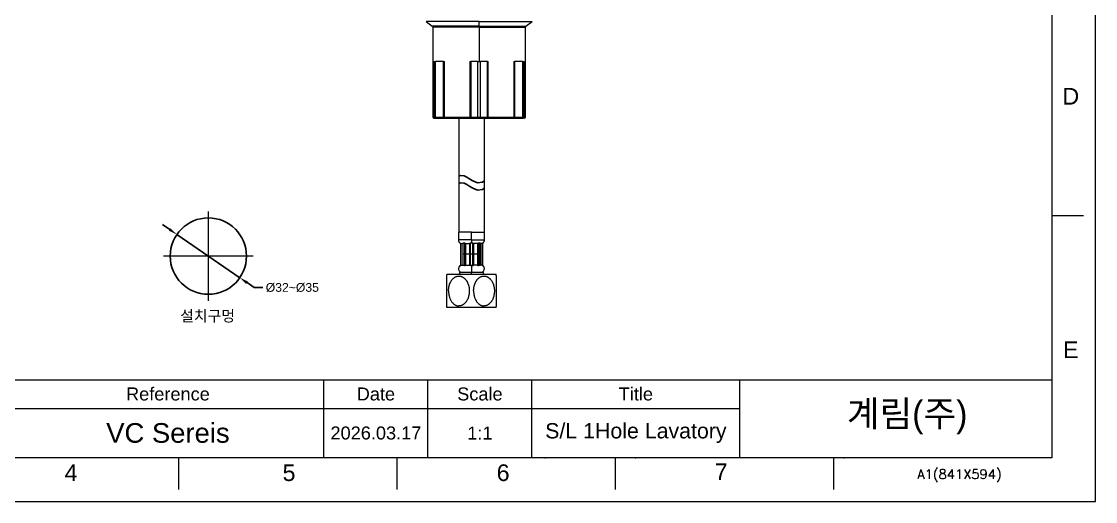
# Model space of a CAD drawing. Header units: millimetres. Extents: x 12315 to 13156, y 4989 to 5584.
# Drawn here: x 12663.3 to 13155.7, y 4989.2 to 5209.1 of the extents above; entities that cross this region are included whole.
import ezdxf

# ---------------------------------------------------------------- set-up
doc = ezdxf.new("R2010")
doc.units = ezdxf.units.MM
doc.linetypes.add('CENTERX2', pattern=[101.6, 63.5, -12.7, 12.7, -12.7])
for name, color, linetype, lineweight in [('CENTER', 1, 'CENTERX2', 15), ('DIM_', 5, 'Continuous', 9), ('FORM', 7, 'Continuous', 13)]:
    doc.layers.add(name, color=color, linetype=linetype, lineweight=lineweight)
doc.layers.add('TEXT', color=2, linetype='Continuous')
doc.styles.add('Arial Unicode MS', font='ARIALUNI.TTF')
doc.styles.add('ROMANS', font='romans')
doc.styles.get("Standard").update_dxf_attribs({"font": 'arial.ttf'})
doc.dimstyles.new('사본(2) STANDARD', dxfattribs={"dimscale": 0, "dimtxt": 4, "dimasz": 4, "dimexe": 1.25, "dimexo": 0.625, "dimgap": 1.5, "dimtad": 3, "dimtih": 1, "dimtoh": 1, "dimdec": 1, "dimzin": 9, "dimdsep": 46, "dimtxsty": 'Standard', "dimcen": 2.5, "dimclrd": 5, "dimclre": 5, "dimclrt": 5, "dimadec": 0, "dimazin": 0, "dimtfac": 1, "dimtdec": 1, "dimtmove": 0, "dimatfit": 3, "dimfxl": 1.25, "dimtfill": 1, "dimtolj": 1, "dimtzin": 0, "dimarcsym": 0})

# ---------------------------------------------------------------- blocks, each defined once
blk = doc.blocks.new('*D1')
at = {"layer": 'Defpoints', "color": 0, "transparency": 16777216}
for p in [(12734.53, 5111.49), (12763.38, 5091.69)]:
    blk.add_point(p, dxfattribs=at)
at = {"layer": 'DIM_', "color": 5, "lineweight": -2, "transparency": 16777216}
for p, q in [((12731.23, 5113.76), (12727.93, 5116.02)), ((12734.53, 5111.49), (12763.38, 5091.69)), ((12769.98, 5087.16), (12766.68, 5089.42)), ((12773.98, 5087.16), (12769.98, 5087.16))]:
    blk.add_line(p, q, dxfattribs=at)
at = {"layer": 'DIM_', "color": 5, "transparency": 16777216}
for points in [[(12731.61, 5114.31), (12730.85, 5113.21), (12734.53, 5111.49)], [(12767.06, 5089.97), (12766.3, 5088.87), (12763.38, 5091.69)]]:
    blk.add_solid(points, dxfattribs=at)
at = {"layer": 'DIM_', "color": 5, "transparency": 16777216, "insert": (12787.45, 5087.16), "char_height": 4, "attachment_point": 5, "bg_fill": 3, "box_fill_scale": 1.1, "bg_fill_color": 256, "bg_fill_true_color": 13158600, "bg_fill_transparency": 0}
blk.add_mtext('\\A1;%%C32~%%C35', dxfattribs=at)

msp = doc.modelspace()

# ---------------------------------------------------------------- linework, layer by layer
at = {"linetype": 'Continuous', "lineweight": 18}
for p, q in [((12848.77, 5209.07), (12851.63, 5206.87)), ((12851.83, 5206.47), (12851.83, 5165.22)), ((12894.33, 5165.22), (12894.33, 5206.47)), ((12894.52, 5206.87), (12897.38, 5209.07)), ((12852.39, 5190.72), (12853.02, 5190.72)), ((12852.39, 5190.72), (12852.39, 5165.22)), ((12856.78, 5190.72), (12853.02, 5190.72)), ((12856.78, 5190.72), (12857.16, 5190.72)), ((12868.85, 5190.72), (12869.27, 5190.72)), ((12872.46, 5190.72), (12869.27, 5190.72)), ((12872.46, 5190.72), (12873.69, 5190.72)), ((12876.89, 5190.72), (12873.69, 5190.72)), ((12876.89, 5190.72), (12877.31, 5190.72)), ((12889, 5190.72), (12889.37, 5190.72)), ((12893.14, 5190.72), (12889.37, 5190.72)), ((12893.14, 5190.72), (12893.76, 5190.72)), ((12893.76, 5165.22), (12893.76, 5190.72)), ((12852.33, 5164.72), (12852.89, 5164.72)), ((12852.89, 5164.72), (12853.21, 5164.72)), ((12853.21, 5164.72), (12856.97, 5164.72)), ((12856.97, 5164.72), (12857.53, 5164.72)), ((12857.53, 5164.72), (12868.95, 5164.72)), ((12863.83, 5164.71), (12863.83, 5123.13)), ((12868.95, 5164.72), (12869.57, 5164.72)), ((12869.57, 5164.72), (12872.77, 5164.72)), ((12872.77, 5164.72), (12873.39, 5164.72)), ((12873.39, 5164.72), (12876.58, 5164.72)), ((12875.33, 5164.71), (12875.33, 5123.13)), ((12876.58, 5164.72), (12877.21, 5164.72)), ((12877.21, 5164.72), (12888.62, 5164.72)), ((12888.62, 5164.72), (12889.19, 5164.72)), ((12889.19, 5164.72), (12892.95, 5164.72)), ((12892.95, 5164.72), (12893.26, 5164.72)), ((12893.83, 5164.72), (12893.26, 5164.72)), ((12863.83, 5123.13), (12863.83, 5120.62)), ((12875.33, 5123.13), (12875.33, 5120.62)), ((12863.83, 5120.62), (12863.83, 5112.6)), ((12875.33, 5120.62), (12875.33, 5112.6)), ((12869.58, 5112.6), (12863.6, 5112.6)), ((12863.6, 5112.6), (12863.6, 5109)), ((12869.58, 5112.6), (12875.56, 5112.6)), ((12875.56, 5109), (12875.56, 5112.6)), ((12864.51, 5107.48), (12864.51, 5097.28)), ((12864.54, 5107.48), (12864.51, 5107.48)), ((12864.76, 5107.4), (12865.55, 5107.4)), ((12865.6, 5107.46), (12865.6, 5097.3)), ((12866.4, 5107.48), (12865.64, 5107.48)), ((12866.79, 5107.4), (12868.7, 5107.4)), ((12869.58, 5107.48), (12869.04, 5107.48)), ((12870.12, 5107.48), (12869.58, 5107.48)), ((12872.37, 5107.4), (12870.46, 5107.4)), ((12873.52, 5107.48), (12872.76, 5107.48)), ((12873.56, 5097.3), (12873.56, 5107.46)), ((12874.4, 5107.4), (12873.61, 5107.4)), ((12874.62, 5107.48), (12874.65, 5107.48)), ((12874.65, 5097.28), (12874.65, 5107.48)), ((12869.62, 5102.46), (12865.6, 5102.46)), ((12873.56, 5102.46), (12869.62, 5102.46)), ((12864.54, 5097.28), (12864.51, 5097.28)), ((12864.76, 5097.36), (12865.55, 5097.36)), ((12866.4, 5097.28), (12865.64, 5097.28)), ((12866.79, 5097.36), (12868.7, 5097.36)), ((12869.58, 5097.28), (12869.04, 5097.28)), ((12870.12, 5097.28), (12869.58, 5097.28)), ((12872.37, 5097.36), (12870.46, 5097.36)), ((12873.52, 5097.28), (12872.76, 5097.28)), ((12874.4, 5097.36), (12873.61, 5097.36)), ((12874.62, 5097.28), (12874.65, 5097.28)), ((12880.83, 5093.1), (12858.33, 5093.1)), ((12869.63, 5094.1), (12864.08, 5094.1)), ((12864.08, 5094.1), (12864.08, 5093.1)), ((12875.08, 5094.1), (12869.63, 5094.1)), ((12875.08, 5093.1), (12875.08, 5094.1)), ((12880.83, 5078.1), (12858.33, 5078.1))]:
    msp.add_line(p, q, dxfattribs=at)
at = {"linetype": 'Continuous', "lineweight": 13}
for p, q in [((12873.08, 5209.07), (12848.77, 5209.07)), ((12873.08, 5206.87), (12851.63, 5206.87)), ((12873.08, 5206.47), (12851.83, 5206.47)), ((12873.08, 5206.87), (12873.08, 5209.07)), ((12873.08, 5209.07), (12897.38, 5209.07)), ((12873.08, 5206.47), (12873.08, 5206.87)), ((12873.08, 5206.87), (12894.52, 5206.87)), ((12873.08, 5206.47), (12873.08, 5190.72)), ((12873.08, 5206.47), (12894.33, 5206.47)), ((12853.02, 5165.22), (12853.02, 5190.72)), ((12856.78, 5165.22), (12856.78, 5190.72)), ((12857.16, 5165.22), (12857.16, 5190.72)), ((12868.85, 5190.72), (12868.85, 5165.22)), ((12869.27, 5190.72), (12869.27, 5165.22)), ((12872.46, 5165.22), (12872.46, 5190.72)), ((12873.69, 5165.22), (12873.69, 5190.72)), ((12876.89, 5165.22), (12876.89, 5190.72)), ((12877.31, 5165.22), (12877.31, 5190.72)), ((12889, 5190.72), (12889, 5165.22)), ((12889.37, 5190.72), (12889.37, 5165.22)), ((12893.14, 5165.22), (12893.14, 5190.72)), ((12852.39, 5165.22), (12851.83, 5165.22)), ((12852.39, 5165.22), (12853.02, 5165.22)), ((12853.02, 5165.22), (12856.78, 5165.22)), ((12856.78, 5165.22), (12857.16, 5165.22)), ((12857.16, 5165.22), (12868.85, 5165.22)), ((12868.85, 5165.22), (12869.27, 5165.22)), ((12869.27, 5165.22), (12872.46, 5165.22)), ((12872.46, 5165.22), (12873.69, 5165.22)), ((12873.69, 5165.22), (12876.89, 5165.22)), ((12876.89, 5165.22), (12877.31, 5165.22)), ((12877.31, 5165.22), (12889, 5165.22)), ((12889, 5165.22), (12889.37, 5165.22)), ((12889.37, 5165.22), (12893.14, 5165.22)), ((12893.76, 5165.22), (12893.14, 5165.22)), ((12894.33, 5165.22), (12893.76, 5165.22)), ((12869.58, 5109), (12869.58, 5112.6)), ((12869.58, 5109), (12863.6, 5109)), ((12864.54, 5107.48), (12864.54, 5097.28)), ((12864.62, 5107.44), (12864.62, 5097.31)), ((12864.76, 5107.4), (12864.76, 5097.36)), ((12865.55, 5107.4), (12865.55, 5097.36)), ((12865.64, 5107.48), (12865.64, 5097.28)), ((12866.4, 5107.48), (12866.4, 5097.28)), ((12866.54, 5107.44), (12866.54, 5097.31)), ((12866.79, 5107.4), (12866.79, 5097.36)), ((12868.7, 5107.4), (12868.7, 5097.36)), ((12868.92, 5107.44), (12868.92, 5097.31)), ((12869.04, 5107.48), (12869.04, 5097.28)), ((12869.58, 5109), (12869.58, 5107.48)), ((12869.58, 5109), (12875.56, 5109)), ((12870.12, 5107.48), (12870.12, 5097.28)), ((12870.24, 5107.44), (12870.24, 5097.31)), ((12870.46, 5107.4), (12870.46, 5097.36)), ((12872.37, 5107.4), (12872.37, 5097.36)), ((12872.62, 5107.44), (12872.62, 5097.31)), ((12872.76, 5107.48), (12872.76, 5097.28)), ((12873.52, 5107.48), (12873.52, 5097.28)), ((12873.61, 5107.4), (12873.61, 5097.36)), ((12874.4, 5107.4), (12874.4, 5097.36)), ((12874.54, 5107.44), (12874.54, 5097.31)), ((12874.62, 5107.48), (12874.62, 5097.28)), ((12869.58, 5097.28), (12869.58, 5094.1)), ((12869.63, 5093.1), (12869.63, 5094.1))]:
    msp.add_line(p, q, dxfattribs=at)
at = {"color": 7, "linetype": 'Continuous'}
for p, q in [((12864.57, 5138.51), (12863.83, 5138.16)), ((12866.19, 5138.32), (12864.57, 5138.51)), ((12867.5, 5137.71), (12866.19, 5138.32)), ((12868.83, 5136.88), (12867.5, 5137.71)), ((12870.18, 5136.04), (12868.83, 5136.88)), ((12872.38, 5135.16), (12870.18, 5136.04)), ((12875.33, 5136.04), (12874.7, 5135.47)), ((12863.83, 5134.78), (12864.57, 5135.13)), ((12864.57, 5135.13), (12866.19, 5134.95)), ((12866.19, 5134.95), (12867.5, 5134.33)), ((12867.5, 5134.33), (12868.83, 5133.51)), ((12868.83, 5133.51), (12870.18, 5132.67)), ((12870.18, 5132.67), (12872.38, 5131.78)), ((12874.7, 5135.47), (12872.38, 5135.16)), ((12872.38, 5131.78), (12874.7, 5132.1)), ((12874.7, 5132.1), (12875.33, 5132.67))]:
    msp.add_line(p, q, dxfattribs=at)
msp.add_circle((12748.95, 5101.59), 17.5)
at = {"linetype": 'Continuous', "lineweight": 18}
for centre, radius, start, end in [((12851.33, 5206.47), 0.5, 0, 52.4314), ((12894.83, 5206.47), 0.5, 127.5686, 180), ((12852.33, 5165.22), 0.5, 180, 270), ((12852.89, 5165.22), 0.5, 180, 270), ((12893.26, 5165.22), 0.5, 270, 0), ((12893.83, 5165.22), 0.5, 270, 0), ((12865.32, 5109), 1.72, 180, 242.0402), ((12873.84, 5109), 1.72, 297.9598, 0), ((12865.32, 5095.79), 1.69, 118.4679, 270), ((12873.84, 5095.79), 1.69, 270, 61.5321), ((12876.33, 5085.6), 19.5, 157.3801, 159.3736), ((12862.83, 5085.6), 19.5, 20.6264, 22.6199), ((12876.33, 5085.6), 19.5, 200.6264, 202.6199), ((12862.83, 5085.6), 19.5, 337.3801, 339.3736)]:
    msp.add_arc(centre, radius, start, end, dxfattribs=at)
at = {"linetype": 'Continuous', "lineweight": 13}
for centre, ratio, start_param, end_param in [((12853.21, 5165.22), 0.373927, 1.570796, 3.141593), ((12856.97, 5165.22), 0.373927, 1.570796, 3.141593), ((12857.53, 5165.22), 0.749194, 1.570796, 3.141593), ((12868.95, 5165.22), 0.199015, 1.570796, 3.141593), ((12869.57, 5165.22), 0.616239, 1.570796, 3.141593), ((12872.77, 5165.22), 0.616239, 1.570796, 3.141593), ((12873.39, 5165.22), 0.616239, 3.141593, 4.712389), ((12876.58, 5165.22), 0.616239, 3.141593, 4.712389), ((12877.21, 5165.22), 0.199015, 3.141593, 4.712389), ((12888.62, 5165.22), 0.749194, 3.141593, 4.712389), ((12889.19, 5165.22), 0.373927, 3.141593, 4.712389), ((12892.95, 5165.22), 0.373927, 3.141593, 4.712389)]:
    msp.add_ellipse(centre, major_axis=(0, 0.5), ratio=ratio, start_param=start_param, end_param=end_param, dxfattribs=at)
at = {"linetype": 'Continuous', "lineweight": 18}
for points, knots in [([(12864.62, 5107.44), (12864.61, 5107.45), (12864.6, 5107.45), (12864.58, 5107.46), (12864.57, 5107.46), (12864.56, 5107.47), (12864.55, 5107.47), (12864.54, 5107.47), (12864.54, 5107.48), (12864.54, 5107.48)], [0, 0, 0, 0, 0.25, 0.25, 0.5, 0.5, 0.75, 0.75, 1, 1, 1, 1]), ([(12864.76, 5107.4), (12864.76, 5107.4), (12864.75, 5107.4), (12864.74, 5107.4), (12864.73, 5107.4), (12864.72, 5107.41), (12864.72, 5107.41), (12864.7, 5107.41), (12864.68, 5107.42), (12864.65, 5107.43), (12864.63, 5107.44), (12864.62, 5107.44)], [0, 0, 0, 0, 0.25, 0.25, 0.375, 0.375, 0.5, 0.5, 0.75, 0.75, 1, 1, 1, 1]), ([(12865.61, 5107.42), (12865.61, 5107.42), (12865.61, 5107.42), (12865.61, 5107.41), (12865.61, 5107.41), (12865.6, 5107.4), (12865.59, 5107.4), (12865.58, 5107.4), (12865.57, 5107.4), (12865.56, 5107.4), (12865.56, 5107.4), (12865.55, 5107.4)], [0, 0, 0, 0, 0.151051, 0.151051, 0.320841, 0.320841, 0.660421, 0.660421, 0.83021, 0.83021, 1, 1, 1, 1]), ([(12865.64, 5107.48), (12865.63, 5107.48), (12865.62, 5107.47), (12865.61, 5107.47), (12865.61, 5107.47), (12865.61, 5107.47), (12865.6, 5107.47), (12865.6, 5107.46), (12865.6, 5107.46), (12865.6, 5107.46), (12865.6, 5107.46), (12865.6, 5107.46), (12865.6, 5107.46)], [0, 0, 0, 0, 0.3299, 0.3299, 0.49485, 0.49485, 0.6598, 0.82475, 0.82475, 0.9897, 0.9897, 1, 1, 1, 1]), ([(12866.54, 5107.44), (12866.52, 5107.45), (12866.51, 5107.45), (12866.49, 5107.46), (12866.48, 5107.46), (12866.45, 5107.47), (12866.44, 5107.47), (12866.42, 5107.47), (12866.41, 5107.48), (12866.4, 5107.48)], [0, 0, 0, 0, 0.25, 0.25, 0.5, 0.5, 0.75, 0.75, 1, 1, 1, 1]), ([(12866.79, 5107.4), (12866.77, 5107.4), (12866.75, 5107.4), (12866.72, 5107.4), (12866.71, 5107.4), (12866.69, 5107.41), (12866.68, 5107.41), (12866.65, 5107.41), (12866.62, 5107.42), (12866.58, 5107.43), (12866.56, 5107.44), (12866.54, 5107.44)], [0, 0, 0, 0, 0.25, 0.25, 0.375, 0.375, 0.5, 0.5, 0.75, 0.75, 1, 1, 1, 1]), ([(12868.92, 5107.44), (12868.91, 5107.44), (12868.89, 5107.43), (12868.87, 5107.42), (12868.86, 5107.42), (12868.84, 5107.41), (12868.84, 5107.41), (12868.81, 5107.4), (12868.79, 5107.4), (12868.76, 5107.4), (12868.75, 5107.4), (12868.72, 5107.4), (12868.71, 5107.4), (12868.7, 5107.4)], [0, 0, 0, 0, 0.25, 0.25, 0.375, 0.375, 0.5, 0.5, 0.75, 0.75, 0.875, 0.875, 1, 1, 1, 1]), ([(12869.04, 5107.48), (12869.03, 5107.48), (12869.02, 5107.47), (12869, 5107.47), (12868.99, 5107.47), (12868.98, 5107.47), (12868.97, 5107.47), (12868.96, 5107.46), (12868.95, 5107.46), (12868.94, 5107.46), (12868.93, 5107.45), (12868.92, 5107.45), (12868.92, 5107.44)], [0, 0, 0, 0, 0.25, 0.25, 0.375, 0.375, 0.5, 0.625, 0.625, 0.75, 0.75, 1, 1, 1, 1]), ([(12870.24, 5107.44), (12870.23, 5107.45), (12870.23, 5107.45), (12870.21, 5107.46), (12870.2, 5107.46), (12870.18, 5107.47), (12870.17, 5107.47), (12870.14, 5107.47), (12870.13, 5107.48), (12870.12, 5107.48)], [0, 0, 0, 0, 0.25, 0.25, 0.5, 0.5, 0.75, 0.75, 1, 1, 1, 1]), ([(12870.46, 5107.4), (12870.43, 5107.4), (12870.41, 5107.4), (12870.38, 5107.4), (12870.37, 5107.4), (12870.35, 5107.41), (12870.34, 5107.41), (12870.31, 5107.41), (12870.3, 5107.42), (12870.26, 5107.43), (12870.25, 5107.44), (12870.24, 5107.44)], [0, 0, 0, 0, 0.25, 0.25, 0.375, 0.375, 0.5, 0.5, 0.75, 0.75, 1, 1, 1, 1]), ([(12872.62, 5107.44), (12872.6, 5107.44), (12872.58, 5107.43), (12872.54, 5107.42), (12872.53, 5107.42), (12872.51, 5107.41), (12872.5, 5107.41), (12872.47, 5107.4), (12872.45, 5107.4), (12872.41, 5107.4), (12872.4, 5107.4), (12872.38, 5107.4), (12872.37, 5107.4), (12872.37, 5107.4)], [0, 0, 0, 0, 0.25, 0.25, 0.375, 0.375, 0.5, 0.5, 0.75, 0.75, 0.875, 0.875, 1, 1, 1, 1]), ([(12872.76, 5107.48), (12872.75, 5107.48), (12872.74, 5107.47), (12872.72, 5107.47), (12872.72, 5107.47), (12872.71, 5107.47), (12872.69, 5107.47), (12872.68, 5107.46), (12872.67, 5107.46), (12872.66, 5107.46), (12872.64, 5107.45), (12872.63, 5107.45), (12872.62, 5107.44)], [0, 0, 0, 0, 0.25, 0.25, 0.375, 0.375, 0.5, 0.625, 0.625, 0.75, 0.75, 1, 1, 1, 1]), ([(12873.56, 5107.46), (12873.56, 5107.46), (12873.56, 5107.46), (12873.56, 5107.46), (12873.56, 5107.46), (12873.55, 5107.47), (12873.55, 5107.47), (12873.54, 5107.47), (12873.53, 5107.48), (12873.52, 5107.48)], [0, 0, 0, 0, 0.010237, 0.010237, 0.340158, 0.340158, 0.670079, 0.670079, 1, 1, 1, 1]), ([(12873.61, 5107.4), (12873.59, 5107.4), (12873.58, 5107.4), (12873.57, 5107.4), (12873.56, 5107.4), (12873.56, 5107.4), (12873.56, 5107.41), (12873.56, 5107.41)], [0, 0, 0, 0, 0.544584, 0.544584, 0.816876, 0.816876, 1, 1, 1, 1]), ([(12874.54, 5107.44), (12874.52, 5107.44), (12874.51, 5107.43), (12874.48, 5107.42), (12874.47, 5107.42), (12874.46, 5107.41), (12874.45, 5107.41), (12874.44, 5107.4), (12874.42, 5107.4), (12874.41, 5107.4), (12874.41, 5107.4), (12874.4, 5107.4), (12874.4, 5107.4), (12874.4, 5107.4)], [0, 0, 0, 0, 0.25, 0.25, 0.375, 0.375, 0.5, 0.5, 0.75, 0.75, 0.875, 0.875, 1, 1, 1, 1]), ([(12874.62, 5107.48), (12874.62, 5107.48), (12874.61, 5107.47), (12874.61, 5107.47), (12874.6, 5107.47), (12874.6, 5107.47), (12874.59, 5107.47), (12874.59, 5107.46), (12874.58, 5107.46), (12874.57, 5107.46), (12874.56, 5107.45), (12874.55, 5107.45), (12874.54, 5107.44)], [0, 0, 0, 0, 0.25, 0.25, 0.375, 0.375, 0.5, 0.625, 0.625, 0.75, 0.75, 1, 1, 1, 1]), ([(12864.54, 5097.28), (12864.54, 5097.28), (12864.54, 5097.28), (12864.55, 5097.28), (12864.55, 5097.28), (12864.56, 5097.29), (12864.56, 5097.29), (12864.57, 5097.29), (12864.58, 5097.29), (12864.58, 5097.3), (12864.6, 5097.3), (12864.61, 5097.31), (12864.62, 5097.31)], [0, 0, 0, 0, 0.25, 0.25, 0.375, 0.375, 0.5, 0.625, 0.625, 0.75, 0.75, 1, 1, 1, 1]), ([(12864.62, 5097.31), (12864.63, 5097.32), (12864.65, 5097.33), (12864.67, 5097.34), (12864.68, 5097.34), (12864.7, 5097.34), (12864.7, 5097.35), (12864.72, 5097.35), (12864.73, 5097.35), (12864.74, 5097.36), (12864.75, 5097.36), (12864.75, 5097.36), (12864.76, 5097.36), (12864.76, 5097.36)], [0, 0, 0, 0, 0.25, 0.25, 0.375, 0.375, 0.5, 0.5, 0.75, 0.75, 0.875, 0.875, 1, 1, 1, 1]), ([(12865.55, 5097.36), (12865.56, 5097.36), (12865.57, 5097.36), (12865.59, 5097.36), (12865.59, 5097.35), (12865.6, 5097.35), (12865.6, 5097.35), (12865.6, 5097.35)], [0, 0, 0, 0, 0.544508, 0.544508, 0.816761, 0.816761, 1, 1, 1, 1]), ([(12865.6, 5097.3), (12865.6, 5097.3), (12865.6, 5097.3), (12865.6, 5097.29), (12865.6, 5097.29), (12865.61, 5097.29), (12865.61, 5097.28), (12865.62, 5097.28), (12865.63, 5097.28), (12865.64, 5097.28)], [0, 0, 0, 0, 0.009952, 0.009952, 0.339968, 0.339968, 0.669984, 0.669984, 1, 1, 1, 1]), ([(12866.4, 5097.28), (12866.41, 5097.28), (12866.42, 5097.28), (12866.43, 5097.28), (12866.44, 5097.28), (12866.45, 5097.29), (12866.46, 5097.29), (12866.48, 5097.29), (12866.49, 5097.29), (12866.49, 5097.3), (12866.51, 5097.3), (12866.52, 5097.31), (12866.54, 5097.31)], [0, 0, 0, 0, 0.25, 0.25, 0.375, 0.375, 0.5, 0.625, 0.625, 0.75, 0.75, 1, 1, 1, 1]), ([(12866.54, 5097.31), (12866.56, 5097.32), (12866.58, 5097.33), (12866.61, 5097.34), (12866.62, 5097.34), (12866.64, 5097.34), (12866.66, 5097.35), (12866.69, 5097.35), (12866.71, 5097.35), (12866.74, 5097.36), (12866.75, 5097.36), (12866.77, 5097.36), (12866.78, 5097.36), (12866.79, 5097.36)], [0, 0, 0, 0, 0.25, 0.25, 0.375, 0.375, 0.5, 0.5, 0.75, 0.75, 0.875, 0.875, 1, 1, 1, 1]), ([(12868.7, 5097.36), (12868.72, 5097.36), (12868.75, 5097.36), (12868.78, 5097.36), (12868.79, 5097.35), (12868.81, 5097.35), (12868.82, 5097.35), (12868.84, 5097.34), (12868.86, 5097.34), (12868.89, 5097.33), (12868.91, 5097.32), (12868.92, 5097.31)], [0, 0, 0, 0, 0.25, 0.25, 0.375, 0.375, 0.5, 0.5, 0.75, 0.75, 1, 1, 1, 1]), ([(12868.92, 5097.31), (12868.92, 5097.31), (12868.93, 5097.3), (12868.95, 5097.29), (12868.96, 5097.29), (12868.98, 5097.29), (12868.99, 5097.28), (12869.02, 5097.28), (12869.03, 5097.28), (12869.04, 5097.28)], [0, 0, 0, 0, 0.25, 0.25, 0.5, 0.5, 0.75, 0.75, 1, 1, 1, 1]), ([(12870.12, 5097.28), (12870.13, 5097.28), (12870.14, 5097.28), (12870.16, 5097.28), (12870.16, 5097.28), (12870.18, 5097.29), (12870.19, 5097.29), (12870.2, 5097.29), (12870.21, 5097.29), (12870.21, 5097.3), (12870.23, 5097.3), (12870.23, 5097.31), (12870.24, 5097.31)], [0, 0, 0, 0, 0.25, 0.25, 0.375, 0.375, 0.5, 0.625, 0.625, 0.75, 0.75, 1, 1, 1, 1]), ([(12870.24, 5097.31), (12870.25, 5097.32), (12870.26, 5097.33), (12870.29, 5097.34), (12870.3, 5097.34), (12870.31, 5097.34), (12870.32, 5097.35), (12870.35, 5097.35), (12870.37, 5097.35), (12870.4, 5097.36), (12870.41, 5097.36), (12870.43, 5097.36), (12870.44, 5097.36), (12870.46, 5097.36)], [0, 0, 0, 0, 0.25, 0.25, 0.375, 0.375, 0.5, 0.5, 0.75, 0.75, 0.875, 0.875, 1, 1, 1, 1]), ([(12872.37, 5097.36), (12872.38, 5097.36), (12872.4, 5097.36), (12872.44, 5097.36), (12872.45, 5097.35), (12872.47, 5097.35), (12872.48, 5097.35), (12872.51, 5097.34), (12872.53, 5097.34), (12872.58, 5097.33), (12872.6, 5097.32), (12872.62, 5097.31)], [0, 0, 0, 0, 0.25, 0.25, 0.375, 0.375, 0.5, 0.5, 0.75, 0.75, 1, 1, 1, 1]), ([(12872.62, 5097.31), (12872.63, 5097.31), (12872.64, 5097.3), (12872.67, 5097.29), (12872.68, 5097.29), (12872.71, 5097.29), (12872.72, 5097.28), (12872.74, 5097.28), (12872.75, 5097.28), (12872.76, 5097.28)], [0, 0, 0, 0, 0.25, 0.25, 0.5, 0.5, 0.75, 0.75, 1, 1, 1, 1]), ([(12873.52, 5097.28), (12873.53, 5097.28), (12873.54, 5097.28), (12873.54, 5097.28), (12873.55, 5097.28), (12873.55, 5097.29), (12873.55, 5097.29), (12873.56, 5097.29), (12873.56, 5097.29), (12873.56, 5097.3), (12873.56, 5097.3), (12873.56, 5097.3), (12873.56, 5097.3)], [0, 0, 0, 0, 0.330003, 0.330003, 0.495005, 0.495005, 0.660007, 0.825008, 0.825008, 0.99001, 0.99001, 1, 1, 1, 1]), ([(12873.55, 5097.33), (12873.55, 5097.34), (12873.55, 5097.34), (12873.55, 5097.34), (12873.55, 5097.35), (12873.56, 5097.35), (12873.56, 5097.35), (12873.58, 5097.36), (12873.58, 5097.36), (12873.59, 5097.36), (12873.6, 5097.36), (12873.61, 5097.36)], [0, 0, 0, 0, 0.150801, 0.150801, 0.320641, 0.320641, 0.66032, 0.66032, 0.83016, 0.83016, 1, 1, 1, 1]), ([(12874.4, 5097.36), (12874.4, 5097.36), (12874.41, 5097.36), (12874.42, 5097.36), (12874.42, 5097.35), (12874.44, 5097.35), (12874.44, 5097.35), (12874.46, 5097.34), (12874.47, 5097.34), (12874.51, 5097.33), (12874.52, 5097.32), (12874.54, 5097.31)], [0, 0, 0, 0, 0.25, 0.25, 0.375, 0.375, 0.5, 0.5, 0.75, 0.75, 1, 1, 1, 1]), ([(12874.54, 5097.31), (12874.55, 5097.31), (12874.56, 5097.3), (12874.58, 5097.29), (12874.59, 5097.29), (12874.6, 5097.29), (12874.6, 5097.28), (12874.61, 5097.28), (12874.62, 5097.28), (12874.62, 5097.28)], [0, 0, 0, 0, 0.25, 0.25, 0.5, 0.5, 0.75, 0.75, 1, 1, 1, 1]), ([(12858.08, 5092.47), (12858.08, 5092.47), (12858.08, 5092.45), (12858.08, 5092.4), (12858.08, 5092.35), (12858.08, 5092.27), (12858.08, 5092.24), (12858.08, 5092.19), (12858.08, 5092.17), (12858.08, 5092.13), (12858.08, 5092.11), (12858.08, 5092.01), (12858.08, 5091.92), (12858.08, 5091.72), (12858.08, 5091.6), (12858.08, 5091.42), (12858.08, 5091.36), (12858.08, 5091.26), (12858.08, 5091.22), (12858.08, 5091.16), (12858.08, 5091.12), (12858.08, 5090.95), (12858.08, 5090.8), (12858.08, 5090.5), (12858.08, 5090.34), (12858.08, 5090.01), (12858.08, 5089.84), (12858.08, 5089.62), (12858.08, 5089.58), (12858.08, 5089.49), (12858.08, 5089.35), (12858.08, 5089.22), (12858.08, 5088.94), (12858.08, 5088.76), (12858.08, 5088.38), (12858.08, 5088.19), (12858.08, 5087.9), (12858.08, 5087.8), (12858.08, 5087.65), (12858.08, 5087.6), (12858.08, 5087.5), (12858.08, 5087.45), (12858.08, 5087.21), (12858.08, 5087.01), (12858.08, 5086.61), (12858.08, 5086.2), (12858.08, 5085.8), (12858.08, 5085.5), (12858.08, 5085.34), (12858.08, 5085.19), (12858.08, 5085.09), (12858.08, 5085.04), (12858.08, 5084.78), (12858.08, 5084.38), (12858.08, 5083.98), (12858.08, 5083.59), (12858.08, 5083.4), (12858.08, 5083.01), (12858.08, 5082.82), (12858.08, 5082.54), (12858.08, 5082.44), (12858.08, 5082.3), (12858.08, 5082.25), (12858.08, 5082.16), (12858.08, 5082.12), (12858.08, 5081.89), (12858.08, 5081.71), (12858.08, 5081.36), (12858.08, 5081.19), (12858.08, 5080.86), (12858.08, 5080.7), (12858.08, 5080.51), (12858.08, 5080.47), (12858.08, 5080.4), (12858.08, 5080.36), (12858.08, 5080.25), (12858.08, 5080.18), (12858.08, 5079.97), (12858.08, 5079.84), (12858.08, 5079.6), (12858.08, 5079.48), (12858.08, 5079.35), (12858.08, 5079.33), (12858.08, 5079.28), (12858.08, 5079.25), (12858.08, 5079.19), (12858.08, 5079.14), (12858.08, 5079.02), (12858.08, 5078.95), (12858.08, 5078.84), (12858.08, 5078.8), (12858.08, 5078.76), (12858.08, 5078.76), (12858.08, 5078.75), (12858.08, 5078.74), (12858.08, 5078.73), (12858.08, 5078.73), (12858.08, 5078.73)], [0, 0, 0, 0, 0.03125, 0.03125, 0.0625, 0.0625, 0.078125, 0.078125, 0.085938, 0.085938, 0.093751, 0.093751, 0.125001, 0.125001, 0.156251, 0.156251, 0.171876, 0.171876, 0.179688, 0.179688, 0.187501, 0.187501, 0.218751, 0.218751, 0.250001, 0.250001, 0.281252, 0.281252, 0.289064, 0.289064, 0.296877, 0.312502, 0.312502, 0.343752, 0.343752, 0.375002, 0.375002, 0.390627, 0.390627, 0.39844, 0.39844, 0.406252, 0.406252, 0.437502, 0.437502, 0.468753, 0.500003, 0.500003, 0.515628, 0.52344, 0.52344, 0.531253, 0.531253, 0.562503, 0.593753, 0.593753, 0.625003, 0.625003, 0.656254, 0.656254, 0.671879, 0.671879, 0.679691, 0.679691, 0.687504, 0.687504, 0.718754, 0.718754, 0.750004, 0.750004, 0.781254, 0.781254, 0.789067, 0.789067, 0.796879, 0.796879, 0.812504, 0.812504, 0.843755, 0.843755, 0.875005, 0.875005, 0.882817, 0.882817, 0.89063, 0.89063, 0.906255, 0.906255, 0.937505, 0.937505, 0.968755, 0.968755, 0.976568, 0.976568, 0.98438, 0.98438, 1, 1, 1, 1]), ([(12859.06, 5085.6), (12859.06, 5085.9), (12859.07, 5086.21), (12859.13, 5086.81), (12859.17, 5087.11), (12859.26, 5087.55), (12859.29, 5087.7), (12859.35, 5087.92), (12859.36, 5088), (12859.4, 5088.14), (12859.42, 5088.21), (12859.53, 5088.57), (12859.63, 5088.85), (12859.86, 5089.4), (12859.99, 5089.66), (12860.17, 5089.98), (12860.21, 5090.04), (12860.28, 5090.17), (12860.32, 5090.23), (12860.44, 5090.41), (12860.52, 5090.53), (12860.7, 5090.76), (12860.79, 5090.87), (12860.97, 5091.08), (12861.07, 5091.19), (12861.22, 5091.33), (12861.3, 5091.41), (12861.38, 5091.48), (12861.43, 5091.52), (12861.46, 5091.54), (12861.59, 5091.65), (12861.7, 5091.74), (12861.93, 5091.89), (12862.05, 5091.96), (12862.28, 5092.09), (12862.41, 5092.15), (12862.56, 5092.22), (12862.59, 5092.23), (12862.66, 5092.25), (12862.69, 5092.26), (12862.78, 5092.3), (12862.85, 5092.32), (12863.04, 5092.37), (12863.3, 5092.43), (12863.56, 5092.46), (12863.82, 5092.47), (12863.95, 5092.47), (12864.12, 5092.45), (12864.15, 5092.45), (12864.22, 5092.44), (12864.32, 5092.43), (12864.41, 5092.41), (12864.61, 5092.38), (12864.74, 5092.34), (12864.99, 5092.26), (12865.12, 5092.21), (12865.27, 5092.14), (12865.3, 5092.13), (12865.36, 5092.1), (12865.39, 5092.08), (12865.48, 5092.03), (12865.54, 5092), (12865.72, 5091.9), (12865.83, 5091.82), (12866.06, 5091.66), (12866.17, 5091.57), (12866.32, 5091.44), (12866.38, 5091.39), (12866.45, 5091.32), (12866.48, 5091.29), (12866.53, 5091.24), (12866.65, 5091.12), (12866.77, 5090.98), (12866.96, 5090.76), (12867.04, 5090.65), (12867.21, 5090.42), (12867.29, 5090.3), (12867.39, 5090.14), (12867.41, 5090.11), (12867.45, 5090.05), (12867.47, 5090.02), (12867.52, 5089.92), (12867.56, 5089.86), (12867.66, 5089.66), (12867.73, 5089.53), (12867.91, 5089.13), (12868.02, 5088.85), (12868.17, 5088.43), (12868.21, 5088.28), (12868.29, 5087.99), (12868.33, 5087.84), (12868.43, 5087.4), (12868.48, 5087.1), (12868.56, 5086.5), (12868.58, 5086.2), (12868.59, 5085.82), (12868.6, 5085.74), (12868.6, 5085.59), (12868.6, 5085.36), (12868.59, 5085.13), (12868.56, 5084.68), (12868.52, 5084.38), (12868.43, 5083.79), (12868.37, 5083.49), (12868.27, 5083.13), (12868.25, 5083.05), (12868.22, 5082.94), (12868.21, 5082.91), (12868.19, 5082.84), (12868.13, 5082.66), (12868.07, 5082.48), (12867.91, 5082.06), (12867.79, 5081.8), (12867.6, 5081.41), (12867.52, 5081.28), (12867.38, 5081.03), (12867.3, 5080.91), (12867.18, 5080.73), (12867.13, 5080.67), (12867.05, 5080.55), (12867, 5080.5), (12866.87, 5080.33), (12866.78, 5080.22), (12866.59, 5080.01), (12866.49, 5079.91), (12866.28, 5079.72), (12866.17, 5079.63), (12866.01, 5079.5), (12865.95, 5079.46), (12865.84, 5079.38), (12865.78, 5079.34), (12865.61, 5079.23), (12865.37, 5079.1), (12865.13, 5078.99), (12864.88, 5078.9), (12864.75, 5078.86), (12864.56, 5078.81), (12864.46, 5078.79), (12864.36, 5078.77), (12864.29, 5078.76), (12864.26, 5078.76), (12864.1, 5078.74), (12863.96, 5078.73), (12863.83, 5078.73)], [0, 0, 0, 0, 0.03125, 0.03125, 0.0625, 0.0625, 0.078125, 0.078125, 0.085937, 0.085937, 0.09375, 0.09375, 0.125, 0.125, 0.15625, 0.15625, 0.164063, 0.164063, 0.171875, 0.171875, 0.1875, 0.1875, 0.203125, 0.203125, 0.21875, 0.21875, 0.226563, 0.230469, 0.230469, 0.234375, 0.234375, 0.25, 0.25, 0.265625, 0.265625, 0.28125, 0.28125, 0.285156, 0.285156, 0.289063, 0.289063, 0.296875, 0.296875, 0.3125, 0.328125, 0.328125, 0.34375, 0.34375, 0.347656, 0.347656, 0.351563, 0.359375, 0.359375, 0.375, 0.375, 0.390625, 0.390625, 0.394531, 0.394531, 0.398438, 0.398438, 0.40625, 0.40625, 0.421875, 0.421875, 0.4375, 0.4375, 0.445313, 0.445313, 0.449219, 0.449219, 0.453125, 0.46875, 0.46875, 0.484375, 0.484375, 0.5, 0.5, 0.503906, 0.503906, 0.507813, 0.507813, 0.515625, 0.515625, 0.53125, 0.53125, 0.5625, 0.5625, 0.578125, 0.578125, 0.59375, 0.59375, 0.625, 0.625, 0.65625, 0.65625, 0.664063, 0.664063, 0.671875, 0.6875, 0.6875, 0.71875, 0.71875, 0.75, 0.75, 0.757813, 0.757813, 0.761719, 0.761719, 0.765625, 0.78125, 0.78125, 0.8125, 0.8125, 0.828125, 0.828125, 0.84375, 0.84375, 0.851563, 0.851563, 0.859375, 0.859375, 0.875, 0.875, 0.890625, 0.890625, 0.90625, 0.90625, 0.914063, 0.914063, 0.921875, 0.921875, 0.9375, 0.953125, 0.953125, 0.96875, 0.96875, 0.976562, 0.980469, 0.980469, 0.984375, 0.984375, 1, 1, 1, 1]), ([(12870.56, 5085.6), (12870.56, 5085.9), (12870.57, 5086.21), (12870.63, 5086.81), (12870.67, 5087.11), (12870.76, 5087.55), (12870.79, 5087.7), (12870.85, 5087.92), (12870.86, 5087.99), (12870.9, 5088.14), (12870.92, 5088.21), (12871.03, 5088.57), (12871.13, 5088.85), (12871.36, 5089.4), (12871.49, 5089.66), (12871.67, 5089.98), (12871.71, 5090.04), (12871.78, 5090.17), (12871.82, 5090.23), (12871.94, 5090.41), (12872.02, 5090.53), (12872.2, 5090.76), (12872.29, 5090.87), (12872.47, 5091.08), (12872.57, 5091.18), (12872.72, 5091.33), (12872.8, 5091.4), (12872.88, 5091.47), (12872.93, 5091.52), (12872.96, 5091.54), (12873.09, 5091.65), (12873.2, 5091.74), (12873.43, 5091.89), (12873.54, 5091.96), (12873.78, 5092.09), (12873.9, 5092.15), (12874.06, 5092.21), (12874.09, 5092.23), (12874.15, 5092.25), (12874.18, 5092.26), (12874.28, 5092.3), (12874.34, 5092.32), (12874.54, 5092.37), (12874.79, 5092.43), (12875.05, 5092.46), (12875.32, 5092.47), (12875.45, 5092.47), (12875.62, 5092.45), (12875.65, 5092.45), (12875.71, 5092.44), (12875.81, 5092.43), (12875.91, 5092.41), (12876.11, 5092.38), (12876.23, 5092.34), (12876.49, 5092.26), (12876.61, 5092.21), (12876.77, 5092.14), (12876.8, 5092.13), (12876.86, 5092.1), (12876.89, 5092.08), (12876.98, 5092.03), (12877.04, 5092), (12877.22, 5091.9), (12877.33, 5091.82), (12877.55, 5091.66), (12877.66, 5091.58), (12877.82, 5091.44), (12877.87, 5091.39), (12877.95, 5091.32), (12877.98, 5091.29), (12878.03, 5091.24), (12878.15, 5091.12), (12878.27, 5090.99), (12878.45, 5090.77), (12878.54, 5090.65), (12878.71, 5090.42), (12878.79, 5090.3), (12878.91, 5090.11), (12878.95, 5090.05), (12879.02, 5089.92), (12879.06, 5089.86), (12879.16, 5089.66), (12879.23, 5089.53), (12879.41, 5089.13), (12879.52, 5088.86), (12879.67, 5088.43), (12879.71, 5088.29), (12879.77, 5088.07), (12879.79, 5088), (12879.83, 5087.85), (12879.85, 5087.78), (12879.93, 5087.41), (12879.98, 5087.11), (12880.06, 5086.51), (12880.08, 5086.21), (12880.09, 5085.83), (12880.1, 5085.75), (12880.1, 5085.6), (12880.1, 5085.37), (12880.09, 5085.14), (12880.06, 5084.69), (12880.03, 5084.39), (12879.93, 5083.79), (12879.87, 5083.5), (12879.77, 5083.13), (12879.75, 5083.06), (12879.72, 5082.95), (12879.71, 5082.92), (12879.69, 5082.84), (12879.63, 5082.66), (12879.57, 5082.49), (12879.42, 5082.07), (12879.3, 5081.8), (12879.1, 5081.41), (12879.03, 5081.29), (12878.88, 5081.04), (12878.8, 5080.91), (12878.68, 5080.73), (12878.64, 5080.68), (12878.55, 5080.56), (12878.51, 5080.5), (12878.38, 5080.33), (12878.28, 5080.22), (12878.09, 5080.01), (12877.99, 5079.91), (12877.79, 5079.72), (12877.68, 5079.63), (12877.52, 5079.51), (12877.43, 5079.44), (12877.35, 5079.38), (12877.29, 5079.35), (12877.26, 5079.33), (12877.11, 5079.23), (12876.88, 5079.1), (12876.63, 5078.99), (12876.38, 5078.9), (12876.26, 5078.86), (12876.06, 5078.81), (12875.97, 5078.79), (12875.87, 5078.77), (12875.8, 5078.76), (12875.77, 5078.76), (12875.6, 5078.74), (12875.47, 5078.73), (12875.34, 5078.73)], [0, 0, 0, 0, 0.03125, 0.03125, 0.0625, 0.0625, 0.078125, 0.078125, 0.085937, 0.085937, 0.09375, 0.09375, 0.125, 0.125, 0.15625, 0.15625, 0.164062, 0.164062, 0.171875, 0.171875, 0.1875, 0.1875, 0.203125, 0.203125, 0.21875, 0.21875, 0.226562, 0.230469, 0.230469, 0.234375, 0.234375, 0.25, 0.25, 0.265625, 0.265625, 0.28125, 0.28125, 0.285156, 0.285156, 0.289062, 0.289062, 0.296875, 0.296875, 0.3125, 0.328125, 0.328125, 0.34375, 0.34375, 0.347656, 0.347656, 0.351562, 0.359375, 0.359375, 0.375, 0.375, 0.390625, 0.390625, 0.394531, 0.394531, 0.398437, 0.398437, 0.40625, 0.40625, 0.421875, 0.421875, 0.4375, 0.4375, 0.445312, 0.445312, 0.449219, 0.449219, 0.453125, 0.46875, 0.46875, 0.484375, 0.484375, 0.5, 0.5, 0.507812, 0.507812, 0.515625, 0.515625, 0.53125, 0.53125, 0.5625, 0.5625, 0.578125, 0.578125, 0.585937, 0.585937, 0.59375, 0.59375, 0.625, 0.625, 0.65625, 0.65625, 0.664062, 0.664062, 0.671875, 0.6875, 0.6875, 0.71875, 0.71875, 0.75, 0.75, 0.757812, 0.757812, 0.761719, 0.761719, 0.765625, 0.78125, 0.78125, 0.8125, 0.8125, 0.828125, 0.828125, 0.84375, 0.84375, 0.851563, 0.851563, 0.859375, 0.859375, 0.875, 0.875, 0.890625, 0.890625, 0.90625, 0.90625, 0.914063, 0.917969, 0.917969, 0.921875, 0.921875, 0.9375, 0.953125, 0.953125, 0.96875, 0.96875, 0.976562, 0.980469, 0.980469, 0.984375, 0.984375, 1, 1, 1, 1]), ([(12881.08, 5078.73), (12881.08, 5078.73), (12881.08, 5078.74), (12881.08, 5078.8), (12881.08, 5078.84), (12881.08, 5078.92), (12881.08, 5078.95), (12881.08, 5079.01), (12881.08, 5079.02), (12881.08, 5079.06), (12881.08, 5079.08), (12881.08, 5079.18), (12881.08, 5079.27), (12881.08, 5079.48), (12881.08, 5079.59), (12881.08, 5079.78), (12881.08, 5079.84), (12881.08, 5079.94), (12881.08, 5079.97), (12881.08, 5080.04), (12881.08, 5080.07), (12881.08, 5080.25), (12881.08, 5080.39), (12881.08, 5080.7), (12881.08, 5080.86), (12881.08, 5081.19), (12881.08, 5081.36), (12881.08, 5081.57), (12881.08, 5081.62), (12881.08, 5081.71), (12881.08, 5081.84), (12881.08, 5081.98), (12881.08, 5082.25), (12881.08, 5082.44), (12881.08, 5082.81), (12881.08, 5083.01), (12881.08, 5083.3), (12881.08, 5083.4), (12881.08, 5083.54), (12881.08, 5083.59), (12881.08, 5083.69), (12881.08, 5083.74), (12881.08, 5083.99), (12881.08, 5084.19), (12881.08, 5084.59), (12881.08, 5084.99), (12881.08, 5085.4), (12881.08, 5085.7), (12881.08, 5085.85), (12881.08, 5086), (12881.08, 5086.11), (12881.08, 5086.16), (12881.08, 5086.41), (12881.08, 5086.81), (12881.08, 5087.21), (12881.08, 5087.6), (12881.08, 5087.8), (12881.08, 5088.18), (12881.08, 5088.38), (12881.08, 5088.66), (12881.08, 5088.75), (12881.08, 5088.89), (12881.08, 5088.94), (12881.08, 5089.03), (12881.08, 5089.08), (12881.08, 5089.31), (12881.08, 5089.49), (12881.08, 5089.83), (12881.08, 5090), (12881.08, 5090.33), (12881.08, 5090.49), (12881.08, 5090.68), (12881.08, 5090.72), (12881.08, 5090.8), (12881.08, 5090.83), (12881.08, 5090.94), (12881.08, 5091.02), (12881.08, 5091.22), (12881.08, 5091.36), (12881.08, 5091.6), (12881.08, 5091.71), (12881.08, 5091.84), (12881.08, 5091.87), (12881.08, 5091.92), (12881.08, 5091.94), (12881.08, 5092.01), (12881.08, 5092.05), (12881.08, 5092.17), (12881.08, 5092.24), (12881.08, 5092.35), (12881.08, 5092.39), (12881.08, 5092.43), (12881.08, 5092.44), (12881.08, 5092.45), (12881.08, 5092.45), (12881.08, 5092.46), (12881.08, 5092.47), (12881.08, 5092.47)], [0, 0, 0, 0, 0.03125, 0.03125, 0.0625, 0.0625, 0.078125, 0.078125, 0.085938, 0.085938, 0.09375, 0.09375, 0.125001, 0.125001, 0.156251, 0.156251, 0.171876, 0.171876, 0.179688, 0.179688, 0.187501, 0.187501, 0.218751, 0.218751, 0.250001, 0.250001, 0.281251, 0.281251, 0.289064, 0.289064, 0.296877, 0.312502, 0.312502, 0.343752, 0.343752, 0.375002, 0.375002, 0.390627, 0.390627, 0.39844, 0.39844, 0.406252, 0.406252, 0.437502, 0.437502, 0.468752, 0.500003, 0.500003, 0.515628, 0.52344, 0.52344, 0.531253, 0.531253, 0.562503, 0.593753, 0.593753, 0.625003, 0.625003, 0.656253, 0.656253, 0.671879, 0.671879, 0.679691, 0.679691, 0.687504, 0.687504, 0.718754, 0.718754, 0.750004, 0.750004, 0.781254, 0.781254, 0.789067, 0.789067, 0.796879, 0.796879, 0.812504, 0.812504, 0.843754, 0.843754, 0.875005, 0.875005, 0.882817, 0.882817, 0.89063, 0.89063, 0.906255, 0.906255, 0.937505, 0.937505, 0.968755, 0.968755, 0.976568, 0.976568, 0.98438, 0.98438, 1, 1, 1, 1]), ([(12859.06, 5085.6), (12859.06, 5085.39), (12859.07, 5084.99), (12859.13, 5084.38), (12859.19, 5083.99), (12859.25, 5083.69), (12859.28, 5083.54), (12859.32, 5083.4), (12859.34, 5083.3), (12859.35, 5083.25), (12859.42, 5083), (12859.47, 5082.81), (12859.6, 5082.44), (12859.67, 5082.25), (12859.82, 5081.89), (12859.91, 5081.71), (12860.04, 5081.45), (12860.09, 5081.36), (12860.16, 5081.24), (12860.18, 5081.19), (12860.23, 5081.11), (12860.26, 5081.07), (12860.39, 5080.86), (12860.5, 5080.7), (12860.73, 5080.4), (12860.85, 5080.25), (12861.1, 5079.97), (12861.24, 5079.84), (12861.41, 5079.69), (12861.45, 5079.66), (12861.52, 5079.6), (12861.63, 5079.51), (12861.74, 5079.43), (12861.97, 5079.28), (12862.12, 5079.18), (12862.37, 5079.06), (12862.45, 5079.03), (12862.57, 5078.97), (12862.61, 5078.96), (12862.7, 5078.93), (12862.74, 5078.91), (12862.95, 5078.84), (12863.13, 5078.8), (12863.47, 5078.74), (12863.65, 5078.73), (12863.83, 5078.73)], [0, 0, 0, 0, 0.0625, 0.125, 0.1875, 0.1875, 0.21875, 0.234375, 0.234375, 0.25, 0.25, 0.3125, 0.3125, 0.375, 0.375, 0.4375, 0.4375, 0.46875, 0.46875, 0.484375, 0.484375, 0.5, 0.5, 0.5625, 0.5625, 0.625, 0.625, 0.6875, 0.6875, 0.703125, 0.703125, 0.71875, 0.75, 0.75, 0.8125, 0.8125, 0.84375, 0.84375, 0.859375, 0.859375, 0.875, 0.875, 0.9375, 0.9375, 1, 1, 1, 1]), ([(12870.56, 5085.6), (12870.56, 5085.39), (12870.57, 5084.99), (12870.63, 5084.38), (12870.69, 5083.99), (12870.75, 5083.69), (12870.78, 5083.54), (12870.82, 5083.39), (12870.84, 5083.3), (12870.85, 5083.25), (12870.92, 5083), (12870.97, 5082.81), (12871.1, 5082.43), (12871.17, 5082.25), (12871.32, 5081.88), (12871.41, 5081.71), (12871.54, 5081.45), (12871.59, 5081.36), (12871.66, 5081.23), (12871.69, 5081.19), (12871.74, 5081.11), (12871.76, 5081.06), (12871.89, 5080.86), (12872, 5080.7), (12872.23, 5080.39), (12872.35, 5080.25), (12872.61, 5079.97), (12872.74, 5079.84), (12872.92, 5079.68), (12872.95, 5079.65), (12873.03, 5079.6), (12873.14, 5079.51), (12873.25, 5079.43), (12873.47, 5079.27), (12873.63, 5079.18), (12873.87, 5079.06), (12873.95, 5079.02), (12874.08, 5078.97), (12874.12, 5078.96), (12874.21, 5078.92), (12874.25, 5078.91), (12874.46, 5078.84), (12874.63, 5078.8), (12874.98, 5078.74), (12875.16, 5078.73), (12875.34, 5078.73)], [0, 0, 0, 0, 0.0625, 0.125, 0.1875, 0.1875, 0.21875, 0.234375, 0.234375, 0.25, 0.25, 0.3125, 0.3125, 0.375, 0.375, 0.4375, 0.4375, 0.46875, 0.46875, 0.484375, 0.484375, 0.5, 0.5, 0.5625, 0.5625, 0.625, 0.625, 0.6875, 0.6875, 0.703125, 0.703125, 0.71875, 0.75, 0.75, 0.8125, 0.8125, 0.84375, 0.84375, 0.859375, 0.859375, 0.875, 0.875, 0.9375, 0.9375, 1, 1, 1, 1])]:
    msp.add_open_spline(points, degree=3, knots=knots, dxfattribs=at)
at = {"layer": 'CENTER'}
for p, q in [((12748.95, 5081.09), (12748.95, 5122.09)), ((12769.45, 5101.59), (12728.45, 5101.59))]:
    msp.add_line(p, q, dxfattribs=at)
at = {"layer": 'FORM', "color": 7, "linetype": 'Continuous'}
for p, q in [((13155.69, 4989.16), (13155.69, 5583.87)), ((13135.66, 5563.84), (13135.66, 5009.18)), ((13135.67, 5120.12), (13150.22, 5120.12)), ((13135.66, 5009.18), (12334.71, 5009.18)), ((12735.19, 5009.18), (12735.19, 4994.63)), ((12835.3, 5009.18), (12835.3, 4994.63)), ((12935.42, 5009.18), (12935.42, 4994.63)), ((13035.54, 5009.18), (13035.54, 4994.63)), ((12314.69, 4989.16), (13155.69, 4989.16))]:
    msp.add_line(p, q, dxfattribs=at)
at = {"layer": 'FORM'}
for p, q in [((12490.85, 5044.94), (13135.66, 5044.94)), ((12801.93, 5009.18), (12801.93, 5044.94)), ((12801.93, 5009.18), (12801.93, 5044.94)), ((12801.93, 5009.18), (12801.93, 5044.94)), ((12849.61, 5009.18), (12849.61, 5044.94)), ((12897.28, 5009.18), (12897.28, 5044.94)), ((12992.63, 5009.18), (12992.63, 5044.94)), ((12434.83, 5031.83), (12992.63, 5031.83))]:
    msp.add_line(p, q, dxfattribs=at)
for p in [(12903.4, 5009.18), (12944.84, 5009.18), (13040.25, 5009.18)]:
    msp.add_point(p, dxfattribs=at)

# ---------------------------------------------------------------- texts
at = {"layer": 'DIM_', "insert": (12736.06, 5076.65), "char_height": 5, "attachment_point": 1}
msp.add_mtext_dynamic_manual_height_columns('설치구멍', width=28.1224, gutter_width=12.5, heights=[0], dxfattribs=at)
at = {"layer": 'FORM', "char_height": 7.63, "attachment_point": 5}
for s, width, insert in [('D', 10.0119, (13144.36, 5174.81)), ('E', 10.0119, (13144.36, 5058.7)), ('4', 50.0595, (12685.98, 5002.3)), ('5', 50.0595, (12785.94, 5002.3)), ('6', 50.0595, (12884.1, 5002.3)), ('7', 50.0595, (12984.05, 5002.76))]:
    msp.add_mtext_dynamic_manual_height_columns(s, width=width, gutter_width=12.51, heights=[0], dxfattribs=dict(at, insert=insert))
at = {"layer": 'TEXT', "style": 'ROMANS'}
msp.add_text('A1(841X594)', height=4.3802, dxfattribs=at).set_placement((13073.96, 4999.51))
at = {"layer": 'TEXT', "char_height": 5.959, "attachment_point": 5}
for s, width, insert in [('Reference', 143.0272, (12730.42, 5038.39)), ('Date', 47.6757, (12825.77, 5038.39)), ('Scale', 47.6757, (12873.45, 5038.39)), ('Title', 95.3515, (12944.96, 5038.39))]:
    msp.add_mtext_dynamic_manual_height_columns(s, width=width, gutter_width=29.8, heights=[0], dxfattribs=dict(at, insert=insert))
at = {"layer": 'TEXT', "linetype": 'CENTERX2', "insert": (13069.34, 5027.64), "char_height": 11.9189, "attachment_point": 5}
msp.add_mtext_dynamic_manual_height_columns('{\\fHYGothic-Medium|b0|i0|c129|p18;계림(주)}', width=143.0272, gutter_width=29.8, heights=[0], dxfattribs=at)
at = {"layer": 'TEXT', "attachment_point": 5, "style": 'Arial Unicode MS'}
for s, width, insert, char_height in [('VC Sereis', 143.0272, (12730.42, 5020.51), 9), ('2026.03.17', 47.6757, (12825.77, 5020.51), 5.959), ('1:1', 47.6757, (12873.45, 5020.51), 5.959), ('S/L 1Hole Lavatory', 100.9074, (12944.96, 5020.51), 7)]:
    msp.add_mtext_dynamic_manual_height_columns(s, width=width, gutter_width=29.8, heights=[0], dxfattribs=dict(at, insert=insert, char_height=char_height))

# ---------------------------------------------------------------- next in the draw order: dimensions: what is measured, and where the dimension line sits
at = {"layer": 'DIM_'}
dim = msp.add_diameter_dim_2p(p1=(12734.53, 5111.49), p2=(12763.38, 5091.69), text='%%C32~%%C35', dimstyle='사본(2) STANDARD', override={"dimscale": 1, "dimtad": 0}, dxfattribs=at)
dim.commit()
dim.dimension.update_dxf_attribs({"geometry": '*D1', "text_midpoint": (12787.45, 5087.16)})

doc.saveas('drawing.dxf')
